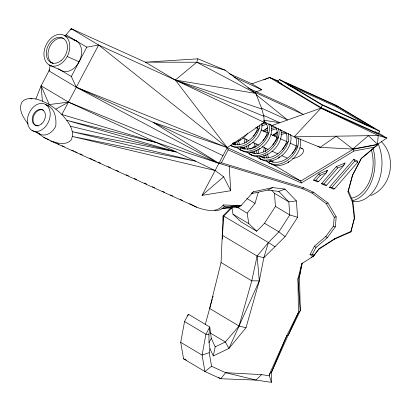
<?xml version="1.0" encoding="UTF-8"?>
<svg xmlns="http://www.w3.org/2000/svg" width="411" height="411" viewBox="0 0 411 411"><rect width="100%" height="100%" fill="white"/><g stroke="black" fill="none" stroke-linecap="round" stroke-linejoin="round"><path stroke-width="0.62" d="M269.339 375.782L261.504 374.632L255.976 380.072L220.764 378.747L204.925 371.549L183.558 358.793L180.717 342.337L184.549 321.525L188.387 314.251L209.759 327.007L208.916 334.693L209.024 342.676L209.939 348.692L209.204 352.689L211.547 366.273L225.644 372.679L255.976 380.072L271.388 382.333L269.339 375.782L269.38 374.406L286.857 335.499L298.401 312.463L300.266 310.711L299.532 276.151L301.751 263.672L313.429 256.207L319.229 248.598L335.171 238.395L350.876 231.47L354.621 217.46L352.818 201.061L348.384 190.848L352.669 175.04L361.413 158.256L377.832 144.58L368.359 135.687L352.766 149.054L320.118 147.354L294.184 136.837L263.939 121.692M271.388 382.333L271.707 371.77L286.857 335.499L288.43 335.124L300.266 310.711L297.97 278.828L301.751 263.672M205.32 324.346L209.656 308.486L221.046 262.511L223.132 215.785L230.905 207.838M222.546 239.135L222.377 235.328L223.908 215.95L231.747 207.935M357.621 162.273L357.714 161.158L353.732 159.35L329.452 187.339L333.434 189.147L334.58 188.834L357.621 162.273L354.847 161.009L353.732 159.35M319.229 248.598L313.429 256.207L310.007 254.656L314.477 246.174L325.815 236.443L333.434 226.168L334.22 217.152L326.247 203.666L311.918 193.011L302.255 188.623L218.94 163.306L156.586 142.591L61.866 114.515C54.591 107.384 45.827 101.522 35.865 98.994C31.159 98.157 25.672 97.962 22.127 101.743C17.822 109.398 23.396 118.157 28.338 124.065M310.007 254.656L312.411 254.245L316.008 247.422L327.223 237.794L335.325 226.867L336.193 216.91L327.968 202.998L313.465 192.214L303.688 187.77L221.411 162.771L218.94 163.306L68.503 102.139L41.115 85.791L49.551 69.783M317.934 146.049L320.118 147.354L336.219 136.185L352.766 149.054L377.478 144.369L378.248 135.532L320.991 108.129L269.693 77.504L251.881 83.823L229.071 73.559M209.939 348.692L213.278 355.941L228.958 348.405L245.994 327.762L259.31 280.847L263.836 257.687L268.429 242.521L278.884 231.835L289.796 214.963L288.815 201.842L278.802 191.408L267.808 190.077L251.183 193.709M36.312 132.018L43.874 137.423L50.697 140.881L196.71 207.221C204.935 210.36 217.157 213.453 223.235 204.966L241.057 205.603L238.375 207.478L222.027 208.454L241.057 205.603L253.392 191.803L272.647 187.596L285.029 189.096L296.382 200.928L297.605 217.285L285.064 236.669L263.836 257.687L257.106 256.058L222.377 235.328M213.278 355.941L215.215 346.858L211.3 338.361L209.759 327.007L205.921 334.282L202.089 355.094L204.925 371.549L211.547 366.273M302.326 263.05L299.532 276.151L297.97 278.828L298.401 312.463L271.707 371.77L269.38 374.406M275.134 246.821L268.429 242.521L257.106 256.058L251.768 280.847L239.043 326.021L228.958 348.405L225.356 341.983L210.016 332.828M50.301 65.375L48.96 70.908L76.348 87.255L218.94 163.306L153.051 122.288L76.348 87.255L71.329 76.518L58.239 68.704M318.951 249.128L334.544 239.145L350.943 231.917L354.621 217.46M354.241 218.251L352.484 202.294L347.947 191.834L352.427 175.297L361.413 158.256M352.484 202.294L352.818 201.061M212.24 299.285L209.656 308.486L239.043 326.021L245.994 327.762M212.585 298.057L213.098 296.218M271.851 190.555L274.466 193.278L275.447 206.399L264.53 223.271L256.752 231.223L248.819 223.666L247.145 213.155L255 203.363L258.293 192.276M65.185 36.481L66.079 34.786L71.231 28.667L98.619 45.015L175.322 80.047L196.735 62.246L197.917 58.83L225.202 70.194L255.878 93.425L261.817 108.987L263.888 116.236L264.16 122.406L227.206 147.626L202.048 195.343L230.741 190.73L229.225 166.429M187.765 315.925L188.387 314.251M35.865 98.994L41.115 85.791L49.228 104.553L68.503 102.139L156.586 142.591L215.143 170.514L223.676 176.812L230.741 190.73M347.947 191.834L348.384 190.848M257.106 256.058L259.31 280.847L239.043 326.021L225.356 341.983L215.215 346.858M326.324 172.769L327.593 170.288L318.879 173.935L313.531 180.105L317.513 181.914L318.659 181.6L326.324 172.769L320.241 175.312L315.879 180.342L313.531 180.105M343.745 165.474L345.019 162.997L336.306 166.645L321.494 183.722L325.471 185.531L326.617 185.217L343.745 165.474L337.667 168.017L323.842 183.958L321.494 183.722M70.635 29.798L71.231 28.667L145.366 62.169L175.322 80.047L264.16 122.406M71.329 76.518L86.808 47.162L98.619 45.015L227.206 147.626L300.79 181.056L301.309 183.018L353.928 151.048L374.498 147.148M50.697 140.881C57.031 143.223 65.513 145.669 70.975 140.233C75.881 130.96 67.769 121.178 61.866 114.515L98.619 45.015M221.411 162.771L228.239 149.82L227.206 147.626L175.322 80.047L255.878 93.425L196.735 62.246L145.366 62.169L197.917 58.83M264.843 121.713A17.745 12.613 -42.1 0 1 262.09 141.749A17.745 12.613 -42.1 0 1 240.969 147.6L239.875 149.676L242.151 150.709M278.047 81.897L279.31 79.493L336.763 105.596L379.738 131.248L378.474 133.647L321.022 107.543L278.047 81.897L281.525 83.479M295.483 137.099A17.745 12.613 -42.1 0 1 289.729 156.293A17.745 12.613 -42.1 0 1 269.97 160.778L268.876 162.848L271.152 163.886A20.011 14.313 -44.8 0 0 291.933 159.689A20.011 14.313 -44.8 0 0 300.236 138.856M321.022 107.543L322.286 105.144L379.738 131.248M209.024 342.676L211.3 338.361M288.563 85.087L336.326 106.788L336.748 105.987L374.144 128.309L322.301 104.754L284.905 82.436L336.748 105.987M253.428 136.195L259.249 128.191M263.097 140.583L268.912 132.583M272.765 144.975L278.581 136.976M282.429 149.368L288.25 141.369M292.098 153.76L297.913 145.761M239.7 140.526L240.492 139.565M249.369 144.919L250.16 143.958M263.857 131.828L266.631 128.463M259.038 149.311L259.829 148.35M273.921 135.738L276.295 132.856M278.37 158.096L279.557 156.653M288.039 162.489L288.83 161.528M334.544 239.145L335.171 238.395M326.334 171.741L327.593 170.288M343.771 164.436L345.019 162.997M329.452 187.339L331.8 187.575L354.847 161.009M236.495 207.344L238.375 207.478L239.634 206.07M378.094 132.825L386.828 138.039L320.991 108.129L294.184 136.837L378.248 135.532L386.828 138.039L377.478 144.369M222.027 208.454L241.057 205.603L224.375 206.543C221.909 209.425 218.38 210.864 214.599 210.766M202.048 195.343L223.676 176.812M361.361 158.559L377.832 144.58L353.116 149.265L300.79 181.056L271.779 163.742M251.506 193.16L253.392 191.803M250.427 149.023L254.239 146.706M272.776 135.445L276.588 133.128M280.405 130.811L281.494 130.148M302.255 188.623L303.688 187.77M55.865 109.131L68.503 102.139M311.918 193.011L313.465 192.214M267.808 190.077L272.647 187.596M370.732 195.585C391.765 187.503 397.093 157.274 381.413 141.682M311.178 257.255L313.429 256.207M263.749 79.919L269.693 77.504L278.535 81.198M326.247 203.666L327.968 202.998M278.802 191.408L285.029 189.096M255.863 91.9L261.858 89.778L251.881 83.823M320.991 108.129L272.01 125.499L269.452 123.968M209.204 352.689L202.089 355.094L180.717 342.337M292.632 158.641C296.994 157.701 302.707 155.651 303.719 150.75L303.369 149.619L302.429 148.746L300.097 147.683M334.22 217.152L336.193 216.91M296.382 200.928L288.815 201.842L274.466 193.278M259.31 280.847L251.768 280.847L221.046 262.511M261.504 374.632L225.644 372.679L220.764 378.747L218.57 377.437M237.111 207.365L238.375 207.478M208.916 334.693L205.921 334.282L184.549 321.525M263.672 120.202L279.804 122.735L263.436 115.296M156.586 142.591L66.829 120.341L176.103 151.9L72.357 131.726L195.621 161.204L72.552 136.509L215.143 170.514M70.404 126.213L176.103 151.9M196.735 62.246L225.202 70.194M297.605 217.285L289.796 214.963L275.447 206.399M261.817 108.987L175.322 80.047L263.888 116.236M46.535 105.124C54.961 107.898 56.677 118.728 55.706 126.454A14.673 10.629 -65.6 0 1 38.367 132.933M333.434 226.168L335.325 226.867M300.97 148.186L302.429 148.746M76.348 87.255L227.206 147.626L153.051 122.288L222.988 155.635M269.693 77.504L278.432 81.476M233.921 77.083L261.858 89.778M247.807 87.862L293.207 108.489L303.184 114.443L252.786 91.34M261.355 108.047L287.597 119.971L255.986 94.52M64.614 35.598A16.62 12.037 -65.6 0 1 61.984 62.975A16.62 12.037 -65.6 0 1 44.028 52.259A16.62 12.037 -65.6 0 1 64.614 35.598L76.441 40.972M255.724 127.528L257.476 128.324M260.98 129.912L267.402 132.83M270.906 134.423L277.327 137.341M280.245 138.666L286.667 141.584M290.171 143.177L296.593 146.095M67.24 56.466L79.071 61.84M242.87 137.947L248.691 140.593M252.765 142.447L258.586 145.088M262.079 146.676L267.9 149.321M271.979 151.176L277.8 153.817M281.874 155.671L287.114 158.05M315.879 180.342L318.659 181.6M323.842 183.958L326.617 185.217M331.8 187.575L334.58 188.834M233.022 142.853L235.945 144.179M242.952 147.364L245.285 148.428M240.969 147.6L243.245 148.633M251.208 152.25L252.914 153.026A17.745 12.613 -42.1 0 1 251.563 152.044M269.97 160.778L272.246 161.811M50.548 62.277L52.254 63.053M232.482 146.316L230.211 145.283A20.011 14.313 -44.8 0 0 248.64 142.9A20.011 14.313 -44.8 0 0 259.747 124.99M251.82 155.101L249.544 154.068L250.638 151.993A17.745 12.613 -42.1 0 0 271.224 146.696A17.745 12.613 -42.1 0 0 275.242 126.922M261.483 159.494L259.213 158.456L260.307 156.386A17.745 12.613 -42.1 0 0 280.343 151.633A17.745 12.613 -42.1 0 0 285.537 132.219M49.135 64.959L60.967 70.332A16.62 12.037 -65.6 0 0 79.991 59.872A16.62 12.037 -65.6 0 0 73.497 39.872M228.239 149.82L301.309 183.018M45.652 104.517A14.673 10.629 -65.6 0 1 43.325 128.689A14.673 10.629 -65.6 0 1 27.475 119.226A14.673 10.629 -65.6 0 1 45.652 104.517L48.986 106.028M34.853 124.995L35.649 125.355M312.411 254.245L314.194 255.056M31.986 130.436L39.718 133.95M43.874 137.423L49.125 139.812M53.795 141.934L56.127 142.992M57.293 143.521L59.045 144.318M61.963 145.643L64.296 146.701M71.879 150.149L74.211 151.207M75.377 151.736L77.129 152.532M80.047 153.858L82.38 154.921M89.963 158.363L92.3 159.427M93.467 159.956L95.213 160.752M98.131 162.073L100.464 163.136M108.052 166.583L110.384 167.642M116.215 170.293L118.553 171.351M126.136 174.798L128.468 175.857M134.305 178.508L136.637 179.571M144.22 183.013L146.552 184.077M152.389 186.728L154.721 187.786M162.304 191.233L164.641 192.291M170.473 194.942L172.805 196.001M180.393 199.448L182.725 200.506M183.558 358.793L186.383 360.082M189.723 203.686L196.71 207.221M336.326 106.788L367.67 125.499M375.166 131.674L376.271 132.332M377.37 132.989L378.474 133.647M279.31 79.493L322.286 105.144M352.766 149.054L353.928 151.048M66.079 34.786L86.808 47.162M252.077 151.978L254.815 153.611M246.816 198.482L255 203.363M264.53 223.271L278.884 231.835L285.064 236.669M237.327 207.293L247.145 213.155M232.015 208.038L233.001 214.223L248.819 223.666M256.752 231.223L240.933 221.781L233.001 214.223M268.429 242.521L223.132 215.785L223.168 220.209M314.477 246.174L316.008 247.422M71.231 28.667L72.208 29.494M325.815 236.443L327.223 237.794M336.306 166.645L337.667 168.017M318.879 173.935L320.241 175.312M223.235 204.966L224.375 206.543M350.876 231.47L350.943 231.917M41.115 85.791L42.405 101.096M235.118 144.985A17.745 12.613 -42.1 0 1 232.657 143.614M261.987 123.588A20.011 14.313 -44.8 0 1 251.414 143.583A20.011 14.313 -44.8 0 1 231.444 145.607M268.794 124.112A20.011 14.313 -44.8 0 1 258.909 146.866A20.011 14.313 -44.8 0 1 237.06 147.21M235.739 145.052A20.011 14.313 -44.8 0 1 234.958 142.756M238.154 144.985A17.745 12.613 -42.1 0 1 236.916 142.473M244.247 149.157A17.745 12.613 -42.1 0 1 241.488 147.277M239.603 144.564A17.745 12.613 -42.1 0 1 238.673 140.588M271.07 125.144A20.011 14.313 -44.8 0 1 262.552 146.835A20.011 14.313 -44.8 0 1 241.113 150M278.458 128.504A20.011 14.313 -44.8 0 1 268.922 151.007A20.011 14.313 -44.8 0 1 247.129 152.08M244.93 148.237A20.011 14.313 -44.8 0 1 244.627 147.148M244.309 142.966A20.011 14.313 -44.8 0 1 245.126 138.635M247.823 149.378A17.745 12.613 -42.1 0 1 246.292 145.741M246.091 142.252A17.745 12.613 -42.1 0 1 246.579 139.457M261.689 124.071A17.745 12.613 -42.1 0 1 265.737 123.269M249.272 148.957A17.745 12.613 -42.1 0 1 248.342 144.98M261.632 126.002A17.745 12.613 -42.1 0 1 266.878 124.43M280.734 129.537A20.011 14.313 -44.8 0 1 272.221 151.227A20.011 14.313 -44.8 0 1 250.777 154.392M288.291 133.431A20.011 14.313 -44.8 0 1 278.293 155.615A20.011 14.313 -44.8 0 1 256.793 156.473M255.072 153.837A20.011 14.313 -44.8 0 1 254.173 150.971M253.947 147.981A20.011 14.313 -44.8 0 1 254.794 143.028M262.886 131.13A20.011 14.313 -44.8 0 1 267.731 127.852M271.132 126.398A20.011 14.313 -44.8 0 1 273.407 125.776M257.492 153.771A17.745 12.613 -42.1 0 1 255.955 150.133M255.729 147.189A17.745 12.613 -42.1 0 1 256.248 143.85M264.895 131.782A17.745 12.613 -42.1 0 1 267.309 130.23M271.358 128.458A17.745 12.613 -42.1 0 1 275.406 127.662M264.119 158.163A17.745 12.613 -42.1 0 1 262.578 157.418M262.11 157.12A17.745 12.613 -42.1 0 1 261.232 156.437M258.935 153.344A17.745 12.613 -42.1 0 1 258.005 149.373M271.296 130.395A17.745 12.613 -42.1 0 1 276.541 128.818M290.567 134.464A20.011 14.313 -44.8 0 1 281.263 156.123A20.011 14.313 -44.8 0 1 259.963 158.384M297.96 137.824A20.011 14.313 -44.8 0 1 287.962 160.007A20.011 14.313 -44.8 0 1 266.462 160.865M264.741 158.23A20.011 14.313 -44.8 0 1 263.841 155.363M263.641 151.751A20.011 14.313 -44.8 0 1 264.458 147.421M272.555 135.522A20.011 14.313 -44.8 0 1 277.399 132.244M280.795 130.79A20.011 14.313 -44.8 0 1 281.931 130.446M267.155 158.163A17.745 12.613 -42.1 0 1 265.624 154.526M265.393 151.582A17.745 12.613 -42.1 0 1 265.917 148.243M274.563 136.175A17.745 12.613 -42.1 0 1 276.973 134.623M281.021 132.851A17.745 12.613 -42.1 0 1 285.075 132.054M273.248 162.33A17.745 12.613 -42.1 0 1 270.489 160.454M268.604 157.737A17.745 12.613 -42.1 0 1 267.674 153.765M276.377 137.557A17.745 12.613 -42.1 0 1 277.312 136.873M280.965 134.787A17.745 12.613 -42.1 0 1 286.21 133.21M53.173 63.515A13.589 9.838 -65.6 0 1 49.495 47.275A13.589 9.838 -65.6 0 1 63.988 38.593M38.264 125.992A8.513 6.165 -65.6 0 1 33.568 116.37A8.513 6.165 -65.6 0 1 43.576 110.318M247.448 133.678A20.011 14.313 -44.8 0 1 233.494 143.085M257.908 126.259A17.745 12.613 -42.1 0 1 248.172 141.03A17.745 12.613 -42.1 0 1 232.307 143.732M371.349 149.825A34.056 23.335 -86.3 0 1 351.898 198.102M373.101 148.756A36.774 25.194 -86.3 0 1 352.659 200.66M378.13 143.845A36.774 25.194 -86.3 0 1 377.709 183.784A36.774 25.194 -86.3 0 1 352.458 201.344M31.914 98.876L30.054 98.393L31.909 98.912M61.049 60.658A13.589 9.838 -65.6 0 0 63.202 38.28A13.589 9.838 -65.6 0 0 46.371 51.899A13.589 9.838 -65.6 0 0 61.049 60.658M41.434 123.983A8.513 6.165 -65.6 0 0 42.78 109.958A8.513 6.165 -65.6 0 0 32.233 118.491A8.513 6.165 -65.6 0 0 41.434 123.983"/></g></svg>
